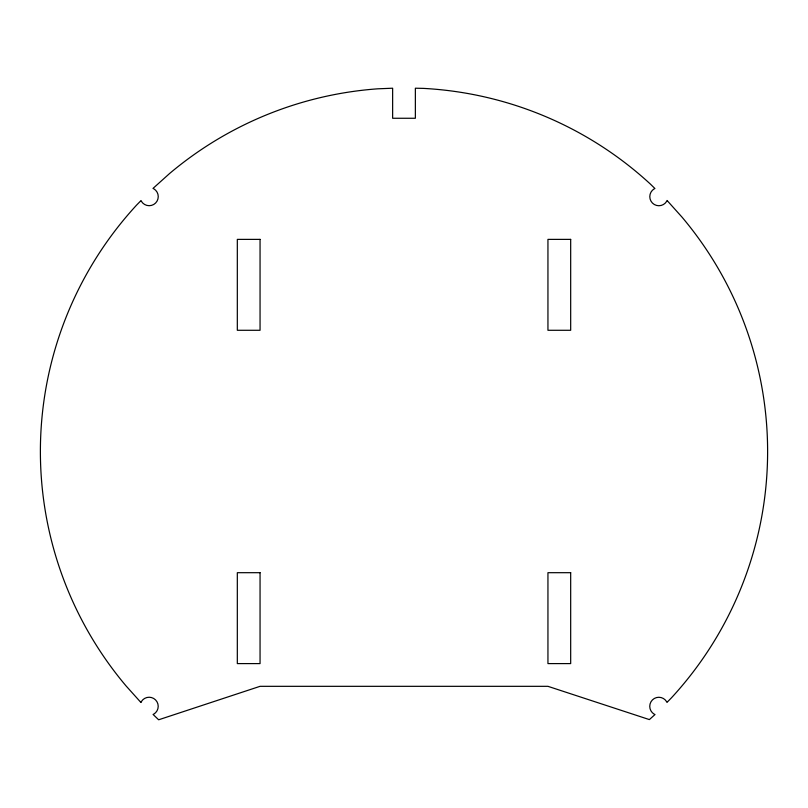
<?xml version="1.0" encoding="UTF-8"?>
<svg xmlns="http://www.w3.org/2000/svg" width="808" height="808" viewBox="0 0 808 808"><rect width="100%" height="100%" fill="white"/><g stroke="black" fill="none" stroke-linecap="round" stroke-linejoin="round"><path stroke-width="1.21" d="M141.259 701.758L140.946 702.505L126.028 685.891A363.62 363.62 0 0 1 136.602 205.081L141.047 200.556L141.279 201.131A9.09 9.09 0 0 0 155.58 203.05A9.09 9.09 0 0 0 153.722 188.749L152.985 188.436L169.589 173.508A363.62 363.62 0 0 1 377.75 88.819L392.637 88.213L392.637 118.261L415.363 118.261L415.363 88.213L423.412 88.385A363.62 363.62 0 0 1 650.4 184.093L654.924 188.527L654.349 188.769A9.09 9.09 0 0 0 652.44 203.061A9.09 9.09 0 0 0 666.741 201.212L667.055 200.465L681.972 217.079A363.62 363.62 0 0 1 671.398 697.89L666.954 702.415L666.721 701.839A9.09 9.09 0 0 0 652.42 699.92A9.09 9.09 0 0 0 654.278 714.221L655.015 714.535L649.38 719.595L547.945 686.325L260.055 686.325L158.641 719.787L153.076 714.444L153.651 714.211A9.09 9.09 0 0 0 155.56 699.91A9.09 9.09 0 0 0 141.259 701.758M260.055 239.38L237.32 239.38L237.32 330.28L260.055 330.28L260.055 239.38M570.68 239.38L547.945 239.38L547.945 330.28L570.68 330.28L570.68 239.38M260.055 572.69L237.32 572.69L237.32 663.6L260.055 663.6L260.055 572.69M570.68 572.69L547.945 572.69L547.945 663.6L570.68 663.6L570.68 572.69"/></g></svg>
